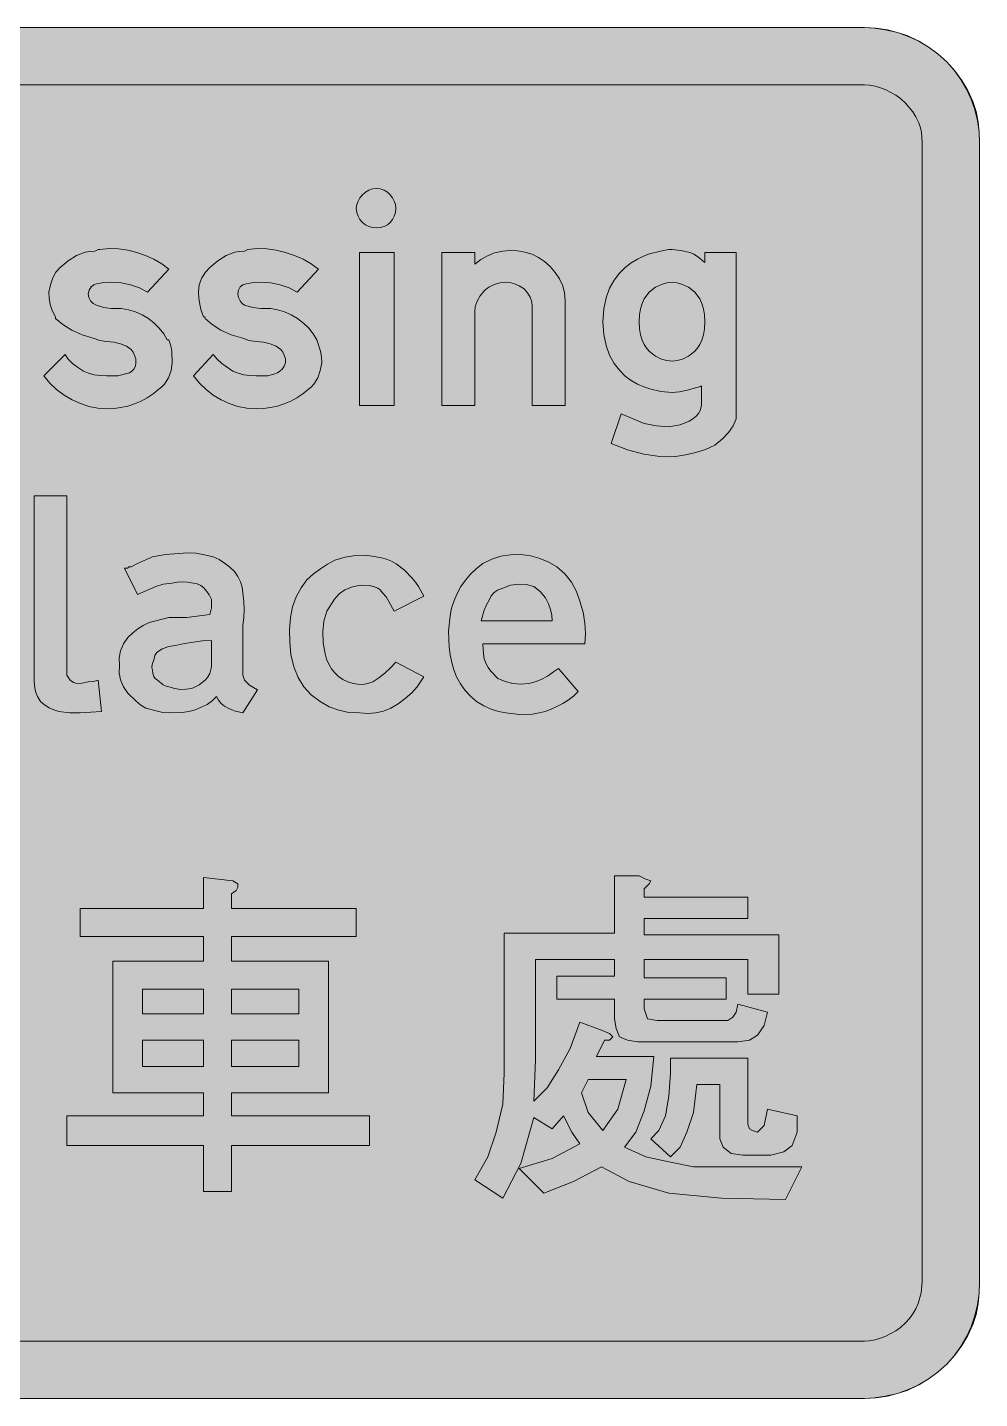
# Model space of a CAD drawing. Header units: metres. Extents: x 145 to 423, y 12 to 262.
# Drawn here: x 249.1 to 422.9, y 11.6 to 261.8 of the extents above; entities that cross this region are included whole.
import ezdxf

# ---------------------------------------------------------------- set-up
doc = ezdxf.new("R2010")
doc.units = ezdxf.units.M
for name, color, linetype, true_color in [('FILL_BLUE_0000FF', 7, 'Continuous', 0x0000ff), ('FILL_WHITE_FFFFFF', 7, 'Continuous', 0xffffff), ('STROKE_BLUE_0000FF', 7, 'Continuous', 0x0000ff)]:
    doc.layers.add(name, color=color, linetype=linetype, true_color=true_color)

msp = doc.modelspace()

# ---------------------------------------------------------------- hatches: boundary and pattern name
at = {"layer": 'FILL_BLUE_0000FF', "true_color": 0x0000ff}
h = msp.add_hatch(color=7, dxfattribs=at)
h.dxf.hatch_style = 1
h.paths.add_polyline_path([(401.85, 251.34), (402.8, 251.28), (403.8, 251.11), (404.8, 250.83), (405.75, 250.44), (407.55, 249.46), (408.45, 248.84), (409.35, 248.04), (410.66, 246.46), (411.25, 245.51), (411.75, 244.44), (412.1, 243.54), (412.28, 242.64), (412.35, 240.84), (412.35, 32.94), (412.18, 30.92), (411.64, 28.96), (411.22, 28.02), (410.7, 27.12), (410.08, 26.25), (409.35, 25.44), (408.45, 24.64), (407.55, 24.01), (405.75, 23.04), (404.8, 22.65), (403.8, 22.36), (402.8, 22.2), (401.85, 22.14), (166.35, 22.14), (165.34, 22.2), (164.33, 22.36), (163.34, 22.63), (162.38, 23), (160.53, 24.04), (158.85, 25.44), (157.45, 27.12), (156.41, 28.96), (156.04, 29.93), (155.77, 30.92), (155.61, 31.93), (155.55, 32.94), (155.55, 240.84), (155.61, 241.75), (155.77, 242.68), (156.41, 244.55), (157.45, 246.37), (158.85, 248.04), (159.66, 248.87), (160.53, 249.57), (161.43, 250.14), (162.38, 250.59), (163.34, 250.93), (164.33, 251.16), (166.35, 251.34), (401.85, 251.34)])
at = {"layer": 'FILL_WHITE_FFFFFF', "true_color": 0xffffff}
h = msp.add_hatch(color=7, dxfattribs=at)
h.dxf.hatch_style = 1
h.paths.add_polyline_path([(422.85, 32.94), (422.79, 30.92), (422.59, 28.93), (422.22, 26.99), (421.65, 25.14), (420.69, 23.17), (419.59, 21.31), (418.32, 19.57), (416.85, 17.94), (415.22, 16.47), (413.48, 15.2), (411.62, 14.1), (409.65, 13.14), (407.63, 12.53), (405.64, 12.05), (403.7, 11.75), (401.85, 11.64), (166.35, 11.64), (164.33, 11.75), (162.34, 12.05), (160.4, 12.53), (158.55, 13.14), (156.58, 14.1), (154.73, 15.2), (152.98, 16.47), (151.35, 17.94), (149.88, 19.57), (148.61, 21.31), (147.51, 23.17), (146.55, 25.14), (145.94, 26.99), (145.46, 28.93), (145.16, 30.92), (145.05, 32.94), (145.05, 240.84), (145.16, 242.69), (145.46, 244.59), (145.94, 246.49), (146.55, 248.34), (147.51, 250.31), (148.61, 252.16), (149.88, 253.91), (151.35, 255.54), (152.98, 257.01), (154.73, 258.28), (156.58, 259.38), (158.55, 260.34), (160.4, 260.95), (162.34, 261.43), (164.33, 261.73), (166.35, 261.84), (401.85, 261.84), (403.7, 261.73), (405.64, 261.43), (407.63, 260.95), (409.65, 260.34), (411.62, 259.38), (413.48, 258.28), (415.22, 257.01), (416.85, 255.54), (418.32, 253.91), (419.59, 252.16), (420.69, 250.31), (421.65, 248.34), (422.22, 246.49), (422.59, 244.59), (422.79, 242.69), (422.85, 240.84), (422.85, 32.94)])
h = msp.add_hatch(color=7, dxfattribs=at)
h.dxf.hatch_style = 1
h.paths.add_polyline_path([(316.28, 228.08), (316.08, 227.39), (315.76, 226.78), (315.34, 226.25), (314.81, 225.83), (314.2, 225.51), (313.51, 225.31), (312.75, 225.24), (312.08, 225.31), (311.43, 225.51), (310.82, 225.83), (310.28, 226.25), (309.81, 226.78), (309.46, 227.39), (309.23, 228.08), (309.15, 228.84), (309.23, 229.51), (309.46, 230.16), (309.81, 230.77), (310.28, 231.31), (310.82, 231.78), (311.43, 232.13), (312.08, 232.36), (312.75, 232.44), (313.51, 232.36), (314.2, 232.13), (314.81, 231.78), (315.34, 231.31), (315.76, 230.77), (316.08, 230.16), (316.28, 229.51), (316.35, 228.84), (316.28, 228.08)])
h = msp.add_hatch(color=7, dxfattribs=at)
h.dxf.hatch_style = 1
h.paths.add_polyline_path([(263.1, 210.73), (264.45, 210.54), (265.35, 210.54), (265.95, 210.54), (266.25, 210.54), (267.58, 210.33), (268.87, 209.94), (270.09, 209.4), (271.24, 208.7), (272.28, 207.88), (273.21, 206.95), (274.01, 205.93), (274.65, 204.84), (274.95, 204.84), (275.3, 203.76), (275.47, 202.74), (275.55, 200.64), (275.39, 199.26), (274.91, 197.9), (274.16, 196.72), (273.68, 196.23), (273.15, 195.84), (272.11, 195), (271.02, 194.26), (269.88, 193.65), (268.69, 193.14), (267.46, 192.75), (266.19, 192.46), (264.89, 192.3), (263.55, 192.24), (261.97, 192.35), (260.38, 192.67), (258.81, 193.19), (257.29, 193.89), (255.84, 194.76), (254.48, 195.78), (253.24, 196.95), (252.15, 198.24), (256.05, 202.14), (256.61, 201.29), (257.36, 200.53), (258.29, 199.82), (259.35, 199.14), (260.3, 198.75), (261.34, 198.46), (262.43, 198.3), (263.55, 198.24), (265.65, 198.24), (267.75, 198.84), (268.19, 199.12), (268.58, 199.51), (268.85, 200.02), (268.95, 200.64), (268.91, 201.39), (268.65, 202.14), (268.46, 202.59), (268.05, 203.04), (267.22, 203.65), (266.14, 204.13), (264.89, 204.43), (263.55, 204.54), (262.35, 204.73), (261.15, 205.14), (259.14, 205.74), (257.25, 206.6), (255.58, 207.63), (254.25, 208.74), (254.25, 209.04), (253.68, 210.16), (253.31, 211.29), (253.11, 212.41), (253.05, 213.54), (253.34, 214.88), (253.76, 216.13), (254.36, 217.21), (255.15, 218.04), (256.56, 219.27), (258.08, 220.21), (259.71, 220.82), (260.56, 220.98), (261.45, 221.04), (262.05, 221.34), (262.35, 221.34), (264.05, 221.47), (265.75, 221.41), (267.44, 221.18), (269.1, 220.78), (270.7, 220.22), (272.22, 219.53), (273.65, 218.69), (274.95, 217.74), (271.05, 213.54), (269.6, 214.33), (267.98, 214.89), (266.24, 215.23), (264.45, 215.34), (263.1, 215.3), (261.75, 215.04), (261.26, 214.89), (260.78, 214.48), (260.4, 213.9), (260.25, 213.24), (260.36, 212.57), (260.66, 211.96), (261.14, 211.47), (261.75, 211.14), (263.1, 210.73)])
h = msp.add_hatch(color=7, dxfattribs=at)
h.dxf.hatch_style = 1
h.paths.add_polyline_path([(290.25, 210.73), (291.75, 210.54), (292.65, 210.54), (293.25, 210.54), (293.55, 210.54), (294.8, 210.33), (296.04, 209.94), (297.26, 209.4), (298.43, 208.7), (299.5, 207.88), (300.47, 206.95), (301.29, 205.93), (301.95, 204.84), (302.62, 202.74), (302.79, 201.72), (302.85, 200.64), (302.56, 199.26), (302.1, 197.9), (301.42, 196.72), (300.97, 196.23), (300.45, 195.84), (299.41, 195), (298.32, 194.26), (297.18, 193.65), (295.99, 193.14), (294.76, 192.75), (293.49, 192.46), (292.19, 192.3), (290.85, 192.24), (289.18, 192.35), (287.55, 192.67), (285.98, 193.19), (284.48, 193.89), (283.06, 194.76), (281.74, 195.78), (280.53, 196.95), (279.45, 198.24), (283.05, 202.14), (283.78, 201.29), (284.63, 200.53), (286.65, 199.14), (287.6, 198.75), (288.64, 198.46), (289.73, 198.3), (290.85, 198.24), (292.95, 198.24), (294.08, 198.54), (294.75, 198.84), (295.2, 199.12), (295.61, 199.51), (295.97, 200.02), (296.25, 200.64), (296.21, 201.39), (295.95, 202.14), (295.76, 202.59), (295.35, 203.04), (294.52, 203.65), (293.44, 204.13), (292.19, 204.43), (290.85, 204.54), (289.54, 204.73), (288.45, 205.14), (286.32, 205.74), (284.44, 206.6), (282.84, 207.63), (281.55, 208.74), (281.51, 209), (281.25, 209.04), (280.86, 210.16), (280.58, 211.29), (280.41, 212.41), (280.35, 213.54), (280.51, 214.88), (280.95, 216.13), (281.62, 217.21), (282.45, 218.04), (283.86, 219.27), (285.38, 220.21), (287.01, 220.82), (287.86, 220.98), (288.75, 221.04), (289.35, 221.34), (291.06, 221.47), (292.8, 221.41), (294.54, 221.18), (296.25, 220.78), (297.9, 220.22), (299.48, 219.53), (300.93, 218.69), (302.25, 217.74), (298.35, 213.54), (296.9, 214.33), (295.28, 214.89), (293.54, 215.23), (291.75, 215.34), (290.4, 215.3), (289.05, 215.04), (288.44, 214.89), (287.96, 214.48), (287.66, 213.9), (287.55, 213.24), (287.65, 212.57), (287.93, 211.96), (288.31, 211.47), (288.75, 211.14), (290.25, 210.73)])
h = msp.add_hatch(color=7, dxfattribs=at)
h.dxf.hatch_style = 1
h.paths.add_polyline_path([(309.75, 192.84), (309.75, 220.74), (316.05, 220.74), (316.05, 192.84), (309.75, 192.84)])
h = msp.add_hatch(color=7, dxfattribs=at)
h.dxf.hatch_style = 1
h.paths.add_polyline_path([(335.33, 215.23), (334.28, 214.93), (333.33, 214.45), (332.55, 213.84), (331.76, 212.89), (331.2, 211.89), (330.86, 210.89), (330.75, 209.94), (330.75, 192.84), (324.75, 192.84), (324.75, 220.74), (330.75, 220.74), (330.75, 218.64), (331.88, 219.48), (333.08, 220.18), (334.38, 220.71), (335.85, 221.04), (337.2, 221.16), (338.55, 221.08), (339.9, 220.83), (341.25, 220.44), (342.37, 219.88), (343.46, 219.13), (344.5, 218.2), (345.45, 217.14), (346.24, 215.96), (346.8, 214.7), (347.14, 213.39), (347.25, 212.04), (347.25, 192.84), (341.25, 192.84), (341.25, 210.84), (341.14, 211.74), (340.84, 212.6), (340.36, 213.41), (339.75, 214.14), (338.85, 214.71), (337.99, 215.08), (337.18, 215.28), (336.45, 215.34), (335.33, 215.23)])
h = msp.add_hatch(color=7, dxfattribs=at)
h.dxf.hatch_style = 1
h.paths.add_polyline_path([(378.45, 220.74), (378.45, 191.64), (378.45, 191.04), (378.45, 190.44), (377.88, 189.14), (377.06, 187.93), (375.96, 186.77), (374.55, 185.64), (372.88, 184.85), (371.06, 184.25), (369.19, 183.83), (367.35, 183.54), (365.97, 183.48), (364.55, 183.54), (361.61, 183.95), (358.62, 184.76), (355.65, 185.94), (357.45, 191.34), (361.65, 189.54), (363.9, 189.13), (366.15, 188.94), (368.22, 189.32), (369.9, 189.99), (370.57, 190.41), (371.13, 190.88), (371.56, 191.39), (371.85, 191.94), (372.15, 192.84), (372.15, 193.44), (372.15, 195.84), (372.15, 196.44), (371.93, 196.29), (371.25, 196.14), (369.53, 195.62), (368.1, 195.35), (366.75, 195.24), (364.73, 195.43), (362.7, 195.87), (361.58, 196.24), (360.45, 196.74), (359.32, 197.39), (358.2, 198.23), (357.14, 199.27), (356.18, 200.53), (355.35, 202.03), (354.71, 203.79), (354.3, 205.82), (354.15, 208.14), (354.3, 210.46), (354.71, 212.49), (355.35, 214.25), (356.18, 215.75), (357.14, 217.01), (358.2, 218.05), (359.32, 218.89), (360.45, 219.54), (361.57, 220.11), (362.66, 220.51), (364.65, 221.04), (366.15, 221.3), (366.75, 221.34), (368.29, 221.15), (370.05, 220.74), (370.73, 220.46), (371.4, 220.06), (372.75, 218.94), (372.75, 220.74), (378.45, 220.74)])
h.paths.add_polyline_path([(364.85, 214.96), (363.75, 214.44), (362.65, 213.58), (362.14, 213), (361.69, 212.3), (361.3, 211.48), (361.01, 210.52), (360.82, 209.41), (360.75, 208.14), (360.82, 206.87), (361.01, 205.76), (361.3, 204.8), (361.69, 203.98), (362.14, 203.28), (362.65, 202.7), (363.75, 201.84), (364.85, 201.32), (365.81, 201.05), (366.75, 200.94), (367.69, 201.05), (368.65, 201.32), (369.75, 201.84), (370.85, 202.7), (371.36, 203.28), (371.81, 203.98), (372.2, 204.8), (372.49, 205.76), (372.68, 206.87), (372.75, 208.14), (372.68, 209.41), (372.49, 210.52), (372.2, 211.48), (371.81, 212.3), (371.36, 213), (370.85, 213.58), (369.75, 214.44), (368.65, 214.96), (367.69, 215.23), (366.75, 215.34), (365.81, 215.23), (364.85, 214.96)], flags=16)
h = msp.add_hatch(color=7, dxfattribs=at)
h.dxf.hatch_style = 1
h.paths.add_polyline_path([(250.35, 176.34), (256.35, 176.34), (256.35, 143.64), (256.95, 142.74), (257.55, 142.33), (258.15, 142.14), (259.09, 142.18), (260.25, 142.44), (261.15, 142.48), (262.05, 142.74), (262.65, 137.04), (258.75, 136.74), (256.91, 136.78), (254.85, 137.04), (253.95, 137.32), (253.09, 137.71), (252.28, 138.22), (251.55, 138.84), (250.98, 139.74), (250.61, 140.68), (250.41, 141.67), (250.35, 142.74), (250.35, 176.34)])
h = msp.add_hatch(color=7, dxfattribs=at)
h.dxf.hatch_style = 1
h.paths.add_polyline_path([(272.85, 137.08), (270.75, 137.64), (269.85, 138.19), (268.99, 138.88), (267.45, 140.34), (266.67, 141.52), (266.14, 142.78), (265.89, 144.09), (265.95, 145.44), (265.89, 146.79), (266.14, 148.1), (266.67, 149.36), (267.45, 150.54), (268.35, 151.38), (269.29, 152.11), (270.28, 152.73), (271.35, 153.24), (274.95, 154.14), (278.25, 154.14), (282.45, 154.74), (282.75, 155.94), (282.75, 157.44), (282.3, 158.3), (281.85, 158.94), (281.35, 159.55), (280.76, 160.03), (280.12, 160.33), (279.45, 160.44), (278.38, 160.61), (277.39, 160.66), (276.45, 160.61), (275.55, 160.44), (273.94, 160.25), (272.55, 159.84), (269.25, 158.34), (266.85, 163.14), (267.45, 163.14), (267.5, 163.31), (267.64, 163.4), (268.05, 163.44), (269.25, 164.04), (271.95, 165.24), (274.35, 165.65), (276.75, 165.84), (278.33, 165.96), (279.9, 165.88), (281.48, 165.63), (283.05, 165.24), (284.12, 164.73), (285.11, 164.11), (286.05, 163.38), (286.95, 162.54), (287.56, 161.64), (288.04, 160.7), (288.34, 159.71), (288.45, 158.64), (288.62, 157.11), (288.68, 155.64), (288.62, 154.17), (288.45, 152.64), (288.45, 143.64), (288.75, 142.74), (289.65, 141.84), (291.15, 140.94), (288.45, 136.74), (287.1, 137.08), (286.43, 137.29), (285.75, 137.64), (285.08, 137.97), (284.48, 138.46), (283.98, 139.07), (283.65, 139.74), (282.87, 138.94), (281.93, 138.31), (279.75, 137.34), (278.58, 136.99), (277.35, 136.81), (274.95, 136.74), (273.87, 136.84), (272.85, 137.08)])
h.paths.add_polyline_path([(277.05, 141.05), (278.07, 141.08), (279.15, 141.24), (280.46, 141.88), (281.55, 142.74), (282, 143.23), (282.45, 143.94), (282.75, 145.14), (282.75, 149.94), (281.1, 149.9), (279.45, 149.64), (277.8, 149.45), (276.15, 149.04), (274.95, 148.85), (273.75, 148.44), (272.78, 147.76), (272.4, 147.26), (272.25, 146.64), (271.88, 145.59), (271.83, 145.04), (271.95, 144.54), (272.01, 143.92), (272.18, 143.41), (272.46, 143.02), (272.85, 142.74), (273.9, 141.91), (274.45, 141.64), (274.95, 141.54), (276.03, 141.2), (277.05, 141.05)], flags=16)
h = msp.add_hatch(color=7, dxfattribs=at)
h.dxf.hatch_style = 1
h.paths.add_polyline_path([(316.05, 155.34), (315.11, 157.1), (314.57, 157.91), (313.95, 158.64), (313.5, 159.2), (313.05, 159.54), (312.26, 159.82), (311.48, 160), (309.94, 160.06), (308.45, 159.79), (307.05, 159.24), (306.03, 158.46), (305.18, 157.51), (303.75, 155.34), (303.24, 153.49), (303.04, 151.55), (303.12, 149.56), (303.45, 147.54), (303.73, 146.56), (304.12, 145.64), (304.62, 144.8), (305.21, 144.05), (305.91, 143.4), (306.7, 142.86), (307.58, 142.43), (308.55, 142.14), (309.45, 141.98), (310.35, 141.95), (311.25, 142.1), (312.15, 142.44), (313.27, 143.17), (314.36, 144.01), (315.4, 144.97), (316.35, 146.04), (321.45, 143.34), (320.25, 141.54), (319.25, 140.42), (318.08, 139.36), (316.79, 138.42), (315.45, 137.64), (314.1, 137.08), (312.71, 136.74), (311.27, 136.63), (309.75, 136.74), (307.78, 136.86), (305.93, 137.23), (304.18, 137.88), (302.55, 138.84), (300.91, 140.08), (299.59, 141.54), (298.54, 143.23), (297.75, 145.14), (297.23, 147.39), (297, 149.64), (296.99, 151.89), (297.15, 154.14), (297.53, 156.1), (298.2, 157.93), (299.09, 159.58), (300.15, 161.04), (301.33, 162.11), (302.59, 163.06), (303.9, 163.91), (305.25, 164.64), (307.1, 165.2), (309, 165.5), (310.9, 165.53), (312.75, 165.24), (313.73, 165.07), (314.67, 164.8), (315.55, 164.43), (316.39, 163.96), (317.94, 162.79), (319.35, 161.34), (319.97, 160.61), (320.51, 159.8), (321.45, 158.04), (316.05, 155.34)])
h = msp.add_hatch(color=7, dxfattribs=at)
h.dxf.hatch_style = 1
h.paths.add_polyline_path([(333.75, 137.45), (332.4, 138.05), (331.05, 138.84), (329.98, 139.8), (329.03, 140.86), (328.18, 142.05), (327.45, 143.34), (326.94, 144.62), (326.55, 145.96), (326.25, 147.35), (326.06, 148.78), (325.97, 151.65), (326.25, 154.44), (326.54, 155.87), (326.98, 157.25), (327.54, 158.56), (328.24, 159.8), (329.06, 160.98), (330, 162.08), (331.07, 163.1), (332.25, 164.04), (333.86, 164.81), (335.54, 165.34), (337.26, 165.62), (339, 165.65), (340.74, 165.45), (342.46, 165.01), (344.14, 164.34), (345.75, 163.44), (347.21, 162.16), (348.41, 160.63), (349.34, 158.93), (349.95, 157.14), (350.51, 155.12), (350.85, 153.13), (350.96, 151.19), (350.85, 149.34), (332.25, 149.34), (332.33, 147.54), (332.5, 146.64), (332.85, 145.74), (333.18, 145.06), (333.68, 144.39), (334.95, 143.04), (336.3, 142.48), (337.69, 142.14), (339.13, 142.03), (340.65, 142.14), (341.78, 142.43), (342.9, 142.85), (344.03, 143.45), (345.15, 144.24), (346.05, 144.84), (349.65, 140.64), (348.75, 139.8), (347.81, 139.06), (346.82, 138.45), (345.75, 137.94), (344.71, 137.43), (343.62, 137.04), (342.49, 136.74), (341.32, 136.55), (338.92, 136.46), (336.45, 136.74), (335.1, 137.03), (333.75, 137.45)])
h.paths.add_polyline_path([(344.79, 154.62), (344.59, 155.64), (344.22, 156.66), (343.65, 157.74), (342.71, 158.9), (341.55, 159.84), (340.15, 160.17), (338.7, 160.25), (337.25, 160.05), (335.85, 159.54), (335.01, 159.21), (334.31, 158.71), (333.78, 158.11), (333.45, 157.44), (332.88, 156.49), (332.48, 155.49), (331.95, 153.54), (344.85, 153.54), (344.79, 154.62)], flags=16)
h = msp.add_hatch(color=7, dxfattribs=at)
h.dxf.hatch_style = 1
h.paths.add_polyline_path([(287.55, 104.94), (287.25, 104.34), (286.35, 103.74), (286.35, 101.04), (309.15, 101.04), (309.15, 95.94), (286.35, 95.94), (286.35, 91.44), (304.05, 91.44), (304.05, 67.44), (286.35, 67.44), (286.35, 63.24), (311.55, 63.24), (311.55, 57.84), (286.35, 57.84), (286.35, 49.44), (281.25, 49.44), (281.25, 57.84), (256.35, 57.84), (256.35, 63.24), (281.25, 63.24), (281.25, 67.44), (264.75, 67.44), (264.75, 91.44), (281.25, 91.44), (281.25, 95.94), (258.75, 95.94), (258.75, 101.04), (281.25, 101.04), (281.25, 106.74), (286.65, 106.14), (287.55, 105.54), (287.55, 104.94)])
h.paths.add_polyline_path([(281.25, 81.84), (281.25, 86.34), (270.15, 86.34), (270.15, 81.84), (281.25, 81.84)], flags=16)
h.paths.add_polyline_path([(270.15, 72.24), (281.25, 72.24), (281.25, 77.04), (270.15, 77.04), (270.15, 72.24)], flags=16)
h.paths.add_polyline_path([(286.35, 86.34), (286.35, 81.84), (298.65, 81.84), (298.65, 86.34), (286.35, 86.34)], flags=16)
h.paths.add_polyline_path([(298.65, 77.04), (286.35, 77.04), (286.35, 72.24), (298.65, 72.24), (298.65, 77.04)], flags=16)
h = msp.add_hatch(color=7, dxfattribs=at)
h.dxf.hatch_style = 1
h.paths.add_polyline_path([(360.75, 107.04), (361.95, 106.44), (362.85, 106.14), (362.55, 105.54), (361.65, 104.64), (361.65, 103.14), (380.55, 103.14), (380.55, 99.24), (361.65, 99.24), (361.65, 96.24), (386.25, 96.24), (386.25, 85.44), (380.55, 85.44), (380.55, 91.74), (361.65, 91.74), (361.65, 88.44), (376.65, 88.44), (376.65, 84.54), (361.65, 84.54), (361.65, 82.74), (362.25, 80.94), (364.05, 80.64), (375.45, 80.64), (376.95, 80.64), (377.85, 81.24), (378.45, 82.14), (378.75, 83.64), (384.15, 82.14), (383.55, 79.74), (382.35, 77.94), (380.85, 77.04), (378.75, 76.74), (360.45, 76.74), (358.65, 77.04), (357.15, 77.64), (356.55, 79.14), (356.25, 80.94), (356.25, 84.54), (345.75, 84.54), (345.75, 88.74), (356.25, 88.74), (356.25, 91.74), (341.85, 91.74), (341.85, 73.44), (341.55, 65.94), (343.95, 68.34), (346.05, 71.64), (348.15, 75.54), (349.95, 80.34), (353.85, 78.84), (355.35, 78.24), (355.95, 77.64), (355.35, 77.04), (354.45, 77.04), (352.95, 74.04), (363.45, 74.04), (362.85, 68.64), (361.65, 64.14), (360.15, 60.24), (358.05, 57.54), (361.95, 55.74), (366.15, 54.84), (370.65, 53.94), (375.15, 53.94), (390.45, 53.94), (387.45, 47.94), (375.75, 48.24), (366.15, 49.14), (358.95, 51.24), (353.85, 53.94), (348.75, 51.24), (343.35, 49.14), (338.85, 53.64), (344.85, 55.44), (349.95, 58.14), (348.45, 60.24), (346.95, 63.24), (344.85, 60.84), (341.55, 62.94), (339.15, 54.54), (335.85, 48.24), (330.75, 51.54), (333.15, 55.74), (334.65, 60.24), (335.85, 65.34), (336.15, 71.04), (336.15, 96.54), (356.25, 96.54), (356.25, 107.04), (360.75, 107.04)])
h.paths.add_polyline_path([(351.45, 63.84), (354.15, 60.54), (356.85, 64.44), (358.35, 69.84), (351.45, 69.84), (350.25, 67.44), (351.45, 63.84)], flags=16)
h = msp.add_hatch(color=7, dxfattribs=at)
h.dxf.hatch_style = 1
h.paths.add_polyline_path([(380.55, 73.74), (380.55, 62.94), (380.55, 61.74), (380.85, 60.84), (381.45, 60.54), (382.35, 60.24), (383.55, 61.44), (384.15, 64.44), (389.55, 63.24), (389.55, 60.24), (388.65, 57.84), (387.15, 56.64), (384.75, 56.04), (379.65, 56.04), (377.55, 56.34), (376.05, 57.54), (375.45, 59.04), (375.45, 61.14), (375.45, 68.94), (371.25, 68.94), (370.65, 63.84), (369.45, 60.24), (368.25, 57.54), (366.45, 55.74), (362.85, 59.04), (364.35, 60.54), (365.55, 63.24), (366.15, 66.84), (366.45, 71.04), (366.45, 73.74), (380.55, 73.74)])

# ---------------------------------------------------------------- linework, layer by layer
at = {"layer": 'FILL_BLUE_0000FF', "lineweight": 0, "true_color": 0x0000ff}
msp.add_lwpolyline([(166.35, 251.34), (401.85, 251.34), (402.8, 251.28), (403.8, 251.11), (404.8, 250.83), (405.75, 250.44), (407.55, 249.46), (408.45, 248.84), (409.35, 248.04), (410.66, 246.46), (411.25, 245.51), (411.75, 244.44), (412.1, 243.54), (412.28, 242.64), (412.35, 240.84), (412.35, 32.94), (412.18, 30.92), (411.64, 28.96), (411.22, 28.02), (410.7, 27.12), (410.08, 26.25), (409.35, 25.44), (408.45, 24.64), (407.55, 24.01), (405.75, 23.04), (404.8, 22.65), (403.8, 22.36), (402.8, 22.2), (401.85, 22.14), (166.35, 22.14)], dxfattribs=at)
at = {"layer": 'FILL_WHITE_FFFFFF', "lineweight": 0, "true_color": 0xffffff}
msp.add_lwpolyline([(166.35, 261.84), (401.85, 261.84), (403.7, 261.73), (405.64, 261.43), (407.63, 260.95), (409.65, 260.34), (411.62, 259.38), (413.48, 258.28), (415.22, 257.01), (416.85, 255.54), (418.32, 253.91), (419.59, 252.16), (420.69, 250.31), (421.65, 248.34), (422.22, 246.49), (422.59, 244.59), (422.79, 242.69), (422.85, 240.84), (422.85, 32.94), (422.79, 30.92), (422.59, 28.93), (422.22, 26.99), (421.65, 25.14), (420.69, 23.17), (419.59, 21.31), (418.32, 19.57), (416.85, 17.94), (415.22, 16.47), (413.48, 15.2), (411.62, 14.1), (409.65, 13.14), (407.63, 12.53), (405.64, 12.05), (403.7, 11.75), (401.85, 11.64), (166.35, 11.64)], dxfattribs=at)
for points in [[(316.28, 228.08), (316.08, 227.39), (315.76, 226.78), (315.34, 226.25), (314.81, 225.83), (314.2, 225.51), (313.51, 225.31), (312.75, 225.24), (312.08, 225.31), (311.43, 225.51), (310.82, 225.83), (310.28, 226.25), (309.81, 226.78), (309.46, 227.39), (309.23, 228.08), (309.15, 228.84), (309.23, 229.51), (309.46, 230.16), (309.81, 230.77), (310.28, 231.31), (310.82, 231.78), (311.43, 232.13), (312.08, 232.36), (312.75, 232.44), (313.51, 232.36), (314.2, 232.13), (314.81, 231.78), (315.34, 231.31), (315.76, 230.77), (316.08, 230.16), (316.28, 229.51), (316.35, 228.84)], [(263.1, 210.73), (264.45, 210.54), (265.35, 210.54), (265.95, 210.54), (266.25, 210.54), (267.58, 210.33), (268.87, 209.94), (270.09, 209.4), (271.24, 208.7), (272.28, 207.88), (273.21, 206.95), (274.01, 205.93), (274.65, 204.84), (274.95, 204.84), (275.3, 203.76), (275.47, 202.74), (275.55, 200.64), (275.39, 199.26), (274.91, 197.9), (274.16, 196.72), (273.68, 196.23), (273.15, 195.84), (272.11, 195), (271.02, 194.26), (269.88, 193.65), (268.69, 193.14), (267.46, 192.75), (266.19, 192.46), (264.89, 192.3), (263.55, 192.24), (261.97, 192.35), (260.38, 192.67), (258.81, 193.19), (257.29, 193.89), (255.84, 194.76), (254.48, 195.78), (253.24, 196.95), (252.15, 198.24), (256.05, 202.14), (256.61, 201.29), (257.36, 200.53), (258.29, 199.82), (259.35, 199.14), (260.3, 198.75), (261.34, 198.46), (262.43, 198.3), (263.55, 198.24), (265.65, 198.24), (267.75, 198.84), (268.19, 199.12), (268.58, 199.51), (268.85, 200.02), (268.95, 200.64), (268.91, 201.39), (268.65, 202.14), (268.46, 202.59), (268.05, 203.04), (267.22, 203.65), (266.14, 204.13), (264.89, 204.43), (263.55, 204.54), (262.35, 204.73), (261.15, 205.14), (259.14, 205.74), (257.25, 206.6), (255.58, 207.63), (254.25, 208.74), (254.25, 209.04), (253.68, 210.16), (253.31, 211.29), (253.11, 212.41), (253.05, 213.54), (253.34, 214.88), (253.76, 216.13), (254.36, 217.21), (255.15, 218.04), (256.56, 219.27), (258.08, 220.21), (259.71, 220.82), (260.56, 220.98), (261.45, 221.04), (262.05, 221.34), (262.35, 221.34), (264.05, 221.47), (265.75, 221.41), (267.44, 221.18), (269.1, 220.78), (270.7, 220.22), (272.22, 219.53), (273.65, 218.69), (274.95, 217.74), (271.05, 213.54), (269.6, 214.33), (267.98, 214.89), (266.24, 215.23), (264.45, 215.34), (263.1, 215.3), (261.75, 215.04), (261.26, 214.89), (260.78, 214.48), (260.4, 213.9), (260.25, 213.24), (260.36, 212.57), (260.66, 211.96), (261.14, 211.47), (261.75, 211.14)], [(290.25, 210.73), (291.75, 210.54), (292.65, 210.54), (293.25, 210.54), (293.55, 210.54), (294.8, 210.33), (296.04, 209.94), (297.26, 209.4), (298.43, 208.7), (299.5, 207.88), (300.47, 206.95), (301.29, 205.93), (301.95, 204.84), (302.62, 202.74), (302.79, 201.72), (302.85, 200.64), (302.56, 199.26), (302.1, 197.9), (301.42, 196.72), (300.97, 196.23), (300.45, 195.84), (299.41, 195), (298.32, 194.26), (297.18, 193.65), (295.99, 193.14), (294.76, 192.75), (293.49, 192.46), (292.19, 192.3), (290.85, 192.24), (289.18, 192.35), (287.55, 192.67), (285.98, 193.19), (284.48, 193.89), (283.06, 194.76), (281.74, 195.78), (280.53, 196.95), (279.45, 198.24), (283.05, 202.14), (283.78, 201.29), (284.63, 200.53), (286.65, 199.14), (287.6, 198.75), (288.64, 198.46), (289.73, 198.3), (290.85, 198.24), (292.95, 198.24), (294.08, 198.54), (294.75, 198.84), (295.2, 199.12), (295.61, 199.51), (295.97, 200.02), (296.25, 200.64), (296.21, 201.39), (295.95, 202.14), (295.76, 202.59), (295.35, 203.04), (294.52, 203.65), (293.44, 204.13), (292.19, 204.43), (290.85, 204.54), (289.54, 204.73), (288.45, 205.14), (286.32, 205.74), (284.44, 206.6), (282.84, 207.63), (281.55, 208.74), (281.51, 209), (281.25, 209.04), (280.86, 210.16), (280.58, 211.29), (280.41, 212.41), (280.35, 213.54), (280.51, 214.88), (280.95, 216.13), (281.62, 217.21), (282.45, 218.04), (283.86, 219.27), (285.38, 220.21), (287.01, 220.82), (287.86, 220.98), (288.75, 221.04), (289.35, 221.34), (291.06, 221.47), (292.8, 221.41), (294.54, 221.18), (296.25, 220.78), (297.9, 220.22), (299.48, 219.53), (300.93, 218.69), (302.25, 217.74), (298.35, 213.54), (296.9, 214.33), (295.28, 214.89), (293.54, 215.23), (291.75, 215.34), (290.4, 215.3), (289.05, 215.04), (288.44, 214.89), (287.96, 214.48), (287.66, 213.9), (287.55, 213.24), (287.65, 212.57), (287.93, 211.96), (288.31, 211.47), (288.75, 211.14)], [(309.75, 192.84), (309.75, 220.74), (316.05, 220.74), (316.05, 192.84)], [(335.33, 215.23), (334.28, 214.93), (333.33, 214.45), (332.55, 213.84), (331.76, 212.89), (331.2, 211.89), (330.86, 210.89), (330.75, 209.94), (330.75, 192.84), (324.75, 192.84), (324.75, 220.74), (330.75, 220.74), (330.75, 218.64), (331.88, 219.48), (333.08, 220.18), (334.38, 220.71), (335.85, 221.04), (337.2, 221.16), (338.55, 221.08), (339.9, 220.83), (341.25, 220.44), (342.37, 219.88), (343.46, 219.13), (344.5, 218.2), (345.45, 217.14), (346.24, 215.96), (346.8, 214.7), (347.14, 213.39), (347.25, 212.04), (347.25, 192.84), (341.25, 192.84), (341.25, 210.84), (341.14, 211.74), (340.84, 212.6), (340.36, 213.41), (339.75, 214.14), (338.85, 214.71), (337.99, 215.08), (337.18, 215.28), (336.45, 215.34)], [(378.45, 220.74), (378.45, 191.64), (378.45, 191.04), (378.45, 190.44), (377.88, 189.14), (377.06, 187.93), (375.96, 186.77), (374.55, 185.64), (372.88, 184.85), (371.06, 184.25), (369.19, 183.83), (367.35, 183.54), (365.97, 183.48), (364.55, 183.54), (361.61, 183.95), (358.62, 184.76), (355.65, 185.94), (357.45, 191.34), (361.65, 189.54), (363.9, 189.13), (366.15, 188.94), (368.22, 189.32), (369.9, 189.99), (370.57, 190.41), (371.13, 190.88), (371.56, 191.39), (371.85, 191.94), (372.15, 192.84), (372.15, 193.44), (372.15, 195.84), (372.15, 196.44), (371.93, 196.29), (371.25, 196.14), (369.53, 195.62), (368.1, 195.35), (366.75, 195.24), (364.73, 195.43), (362.7, 195.87), (361.58, 196.24), (360.45, 196.74), (359.32, 197.39), (358.2, 198.23), (357.14, 199.27), (356.18, 200.53), (355.35, 202.03), (354.71, 203.79), (354.3, 205.82), (354.15, 208.14), (354.3, 210.46), (354.71, 212.49), (355.35, 214.25), (356.18, 215.75), (357.14, 217.01), (358.2, 218.05), (359.32, 218.89), (360.45, 219.54), (361.57, 220.11), (362.66, 220.51), (364.65, 221.04), (366.15, 221.3), (366.75, 221.34), (368.29, 221.15), (370.05, 220.74), (370.73, 220.46), (371.4, 220.06), (372.75, 218.94), (372.75, 220.74)], [(364.85, 214.96), (363.75, 214.44), (362.65, 213.58), (362.14, 213), (361.69, 212.3), (361.3, 211.48), (361.01, 210.52), (360.82, 209.41), (360.75, 208.14), (360.82, 206.87), (361.01, 205.76), (361.3, 204.8), (361.69, 203.98), (362.14, 203.28), (362.65, 202.7), (363.75, 201.84), (364.85, 201.32), (365.81, 201.05), (366.75, 200.94), (367.69, 201.05), (368.65, 201.32), (369.75, 201.84), (370.85, 202.7), (371.36, 203.28), (371.81, 203.98), (372.2, 204.8), (372.49, 205.76), (372.68, 206.87), (372.75, 208.14), (372.68, 209.41), (372.49, 210.52), (372.2, 211.48), (371.81, 212.3), (371.36, 213), (370.85, 213.58), (369.75, 214.44), (368.65, 214.96), (367.69, 215.23), (366.75, 215.34), (365.81, 215.23)], [(250.35, 176.34), (256.35, 176.34), (256.35, 143.64), (256.95, 142.74), (257.55, 142.33), (258.15, 142.14), (259.09, 142.18), (260.25, 142.44), (261.15, 142.48), (262.05, 142.74), (262.65, 137.04), (258.75, 136.74), (256.91, 136.78), (254.85, 137.04), (253.95, 137.32), (253.09, 137.71), (252.28, 138.22), (251.55, 138.84), (250.98, 139.74), (250.61, 140.68), (250.41, 141.67), (250.35, 142.74)], [(272.85, 137.08), (270.75, 137.64), (269.85, 138.19), (268.99, 138.88), (267.45, 140.34), (266.67, 141.52), (266.14, 142.78), (265.89, 144.09), (265.95, 145.44), (265.89, 146.79), (266.14, 148.1), (266.67, 149.36), (267.45, 150.54), (268.35, 151.38), (269.29, 152.11), (270.28, 152.73), (271.35, 153.24), (274.95, 154.14), (278.25, 154.14), (282.45, 154.74), (282.75, 155.94), (282.75, 157.44), (282.3, 158.3), (281.85, 158.94), (281.35, 159.55), (280.76, 160.03), (280.12, 160.33), (279.45, 160.44), (278.38, 160.61), (277.39, 160.66), (276.45, 160.61), (275.55, 160.44), (273.94, 160.25), (272.55, 159.84), (269.25, 158.34), (266.85, 163.14), (267.45, 163.14), (267.5, 163.31), (267.64, 163.4), (268.05, 163.44), (269.25, 164.04), (271.95, 165.24), (274.35, 165.65), (276.75, 165.84), (278.33, 165.96), (279.9, 165.88), (281.48, 165.63), (283.05, 165.24), (284.12, 164.73), (285.11, 164.11), (286.05, 163.38), (286.95, 162.54), (287.56, 161.64), (288.04, 160.7), (288.34, 159.71), (288.45, 158.64), (288.62, 157.11), (288.68, 155.64), (288.62, 154.17), (288.45, 152.64), (288.45, 143.64), (288.75, 142.74), (289.65, 141.84), (291.15, 140.94), (288.45, 136.74), (287.1, 137.08), (286.43, 137.29), (285.75, 137.64), (285.08, 137.97), (284.48, 138.46), (283.98, 139.07), (283.65, 139.74), (282.87, 138.94), (281.93, 138.31), (279.75, 137.34), (278.58, 136.99), (277.35, 136.81), (274.95, 136.74), (273.87, 136.84)], [(316.05, 155.34), (315.11, 157.1), (314.57, 157.91), (313.95, 158.64), (313.5, 159.2), (313.05, 159.54), (312.26, 159.82), (311.48, 160), (309.94, 160.06), (308.45, 159.79), (307.05, 159.24), (306.03, 158.46), (305.18, 157.51), (303.75, 155.34), (303.24, 153.49), (303.04, 151.55), (303.12, 149.56), (303.45, 147.54), (303.73, 146.56), (304.12, 145.64), (304.62, 144.8), (305.21, 144.05), (305.91, 143.4), (306.7, 142.86), (307.58, 142.43), (308.55, 142.14), (309.45, 141.98), (310.35, 141.95), (311.25, 142.1), (312.15, 142.44), (313.27, 143.17), (314.36, 144.01), (315.4, 144.97), (316.35, 146.04), (321.45, 143.34), (320.25, 141.54), (319.25, 140.42), (318.08, 139.36), (316.79, 138.42), (315.45, 137.64), (314.1, 137.08), (312.71, 136.74), (311.27, 136.63), (309.75, 136.74), (307.78, 136.86), (305.93, 137.23), (304.18, 137.88), (302.55, 138.84), (300.91, 140.08), (299.59, 141.54), (298.54, 143.23), (297.75, 145.14), (297.23, 147.39), (297, 149.64), (296.99, 151.89), (297.15, 154.14), (297.53, 156.1), (298.2, 157.93), (299.09, 159.58), (300.15, 161.04), (301.33, 162.11), (302.59, 163.06), (303.9, 163.91), (305.25, 164.64), (307.1, 165.2), (309, 165.5), (310.9, 165.53), (312.75, 165.24), (313.73, 165.07), (314.67, 164.8), (315.55, 164.43), (316.39, 163.96), (317.94, 162.79), (319.35, 161.34), (319.97, 160.61), (320.51, 159.8), (321.45, 158.04)], [(333.75, 137.45), (332.4, 138.05), (331.05, 138.84), (329.98, 139.8), (329.03, 140.86), (328.18, 142.05), (327.45, 143.34), (326.94, 144.62), (326.55, 145.96), (326.25, 147.35), (326.06, 148.78), (325.97, 151.65), (326.25, 154.44), (326.54, 155.87), (326.98, 157.25), (327.54, 158.56), (328.24, 159.8), (329.06, 160.98), (330, 162.08), (331.07, 163.1), (332.25, 164.04), (333.86, 164.81), (335.54, 165.34), (337.26, 165.62), (339, 165.65), (340.74, 165.45), (342.46, 165.01), (344.14, 164.34), (345.75, 163.44), (347.21, 162.16), (348.41, 160.63), (349.34, 158.93), (349.95, 157.14), (350.51, 155.12), (350.85, 153.13), (350.96, 151.19), (350.85, 149.34), (332.25, 149.34), (332.33, 147.54), (332.5, 146.64), (332.85, 145.74), (333.18, 145.06), (333.68, 144.39), (334.95, 143.04), (336.3, 142.48), (337.69, 142.14), (339.13, 142.03), (340.65, 142.14), (341.78, 142.43), (342.9, 142.85), (344.03, 143.45), (345.15, 144.24), (346.05, 144.84), (349.65, 140.64), (348.75, 139.8), (347.81, 139.06), (346.82, 138.45), (345.75, 137.94), (344.71, 137.43), (343.62, 137.04), (342.49, 136.74), (341.32, 136.55), (338.92, 136.46), (336.45, 136.74), (335.1, 137.03)], [(344.79, 154.62), (344.59, 155.64), (344.22, 156.66), (343.65, 157.74), (342.71, 158.9), (341.55, 159.84), (340.15, 160.17), (338.7, 160.25), (337.25, 160.05), (335.85, 159.54), (335.01, 159.21), (334.31, 158.71), (333.78, 158.11), (333.45, 157.44), (332.88, 156.49), (332.48, 155.49), (331.95, 153.54), (344.85, 153.54)], [(277.05, 141.05), (278.07, 141.08), (279.15, 141.24), (280.46, 141.88), (281.55, 142.74), (282, 143.23), (282.45, 143.94), (282.75, 145.14), (282.75, 149.94), (281.1, 149.9), (279.45, 149.64), (277.8, 149.45), (276.15, 149.04), (274.95, 148.85), (273.75, 148.44), (272.78, 147.76), (272.4, 147.26), (272.25, 146.64), (271.88, 145.59), (271.83, 145.04), (271.95, 144.54), (272.01, 143.92), (272.18, 143.41), (272.46, 143.02), (272.85, 142.74), (273.9, 141.91), (274.45, 141.64), (274.95, 141.54), (276.03, 141.2)], [(287.55, 104.94), (287.25, 104.34), (286.35, 103.74), (286.35, 101.04), (309.15, 101.04), (309.15, 95.94), (286.35, 95.94), (286.35, 91.44), (304.05, 91.44), (304.05, 67.44), (286.35, 67.44), (286.35, 63.24), (311.55, 63.24), (311.55, 57.84), (286.35, 57.84), (286.35, 49.44), (281.25, 49.44), (281.25, 57.84), (256.35, 57.84), (256.35, 63.24), (281.25, 63.24), (281.25, 67.44), (264.75, 67.44), (264.75, 91.44), (281.25, 91.44), (281.25, 95.94), (258.75, 95.94), (258.75, 101.04), (281.25, 101.04), (281.25, 106.74), (286.65, 106.14), (287.55, 105.54)], [(360.75, 107.04), (361.95, 106.44), (362.85, 106.14), (362.55, 105.54), (361.65, 104.64), (361.65, 103.14), (380.55, 103.14), (380.55, 99.24), (361.65, 99.24), (361.65, 96.24), (386.25, 96.24), (386.25, 85.44), (380.55, 85.44), (380.55, 91.74), (361.65, 91.74), (361.65, 88.44), (376.65, 88.44), (376.65, 84.54), (361.65, 84.54), (361.65, 82.74), (362.25, 80.94), (364.05, 80.64), (375.45, 80.64), (376.95, 80.64), (377.85, 81.24), (378.45, 82.14), (378.75, 83.64), (384.15, 82.14), (383.55, 79.74), (382.35, 77.94), (380.85, 77.04), (378.75, 76.74), (360.45, 76.74), (358.65, 77.04), (357.15, 77.64), (356.55, 79.14), (356.25, 80.94), (356.25, 84.54), (345.75, 84.54), (345.75, 88.74), (356.25, 88.74), (356.25, 91.74), (341.85, 91.74), (341.85, 73.44), (341.55, 65.94), (343.95, 68.34), (346.05, 71.64), (348.15, 75.54), (349.95, 80.34), (353.85, 78.84), (355.35, 78.24), (355.95, 77.64), (355.35, 77.04), (354.45, 77.04), (352.95, 74.04), (363.45, 74.04), (362.85, 68.64), (361.65, 64.14), (360.15, 60.24), (358.05, 57.54), (361.95, 55.74), (366.15, 54.84), (370.65, 53.94), (375.15, 53.94), (390.45, 53.94), (387.45, 47.94), (375.75, 48.24), (366.15, 49.14), (358.95, 51.24), (353.85, 53.94), (348.75, 51.24), (343.35, 49.14), (338.85, 53.64), (344.85, 55.44), (349.95, 58.14), (348.45, 60.24), (346.95, 63.24), (344.85, 60.84), (341.55, 62.94), (339.15, 54.54), (335.85, 48.24), (330.75, 51.54), (333.15, 55.74), (334.65, 60.24), (335.85, 65.34), (336.15, 71.04), (336.15, 96.54), (356.25, 96.54), (356.25, 107.04)], [(281.25, 81.84), (281.25, 86.34), (270.15, 86.34), (270.15, 81.84)], [(286.35, 86.34), (286.35, 81.84), (298.65, 81.84), (298.65, 86.34)], [(270.15, 72.24), (281.25, 72.24), (281.25, 77.04), (270.15, 77.04)], [(298.65, 77.04), (286.35, 77.04), (286.35, 72.24), (298.65, 72.24)], [(380.55, 73.74), (380.55, 62.94), (380.55, 61.74), (380.85, 60.84), (381.45, 60.54), (382.35, 60.24), (383.55, 61.44), (384.15, 64.44), (389.55, 63.24), (389.55, 60.24), (388.65, 57.84), (387.15, 56.64), (384.75, 56.04), (379.65, 56.04), (377.55, 56.34), (376.05, 57.54), (375.45, 59.04), (375.45, 61.14), (375.45, 68.94), (371.25, 68.94), (370.65, 63.84), (369.45, 60.24), (368.25, 57.54), (366.45, 55.74), (362.85, 59.04), (364.35, 60.54), (365.55, 63.24), (366.15, 66.84), (366.45, 71.04), (366.45, 73.74)], [(351.45, 63.84), (354.15, 60.54), (356.85, 64.44), (358.35, 69.84), (351.45, 69.84), (350.25, 67.44)]]:
    msp.add_lwpolyline(points, close=True, dxfattribs=at)
at = {"layer": 'STROKE_BLUE_0000FF', "lineweight": 0, "true_color": 0x0000ff}
for points in [[(166.35, 261.84), (401.85, 261.84), (403.97, 261.73), (406.05, 261.4), (408.07, 260.87), (410.02, 260.15), (411.89, 259.25), (413.66, 258.17), (415.32, 256.93), (416.85, 255.54), (418.23, 254.01), (419.43, 252.36), (420.46, 250.6), (421.31, 248.75), (421.98, 246.84), (422.46, 244.87), (422.75, 242.86), (422.85, 240.84)], [(422.85, 240.84), (422.85, 32.94), (422.75, 30.82), (422.46, 28.74), (421.98, 26.72), (421.31, 24.76), (420.46, 22.9), (419.43, 21.13), (418.23, 19.47), (416.85, 17.94), (415.32, 16.55), (413.66, 15.31), (411.89, 14.23), (410.02, 13.33), (408.07, 12.61), (406.05, 12.08), (403.97, 11.75), (401.85, 11.64), (166.35, 11.64)]]:
    msp.add_lwpolyline(points, dxfattribs=at)

doc.saveas('drawing.dxf')
